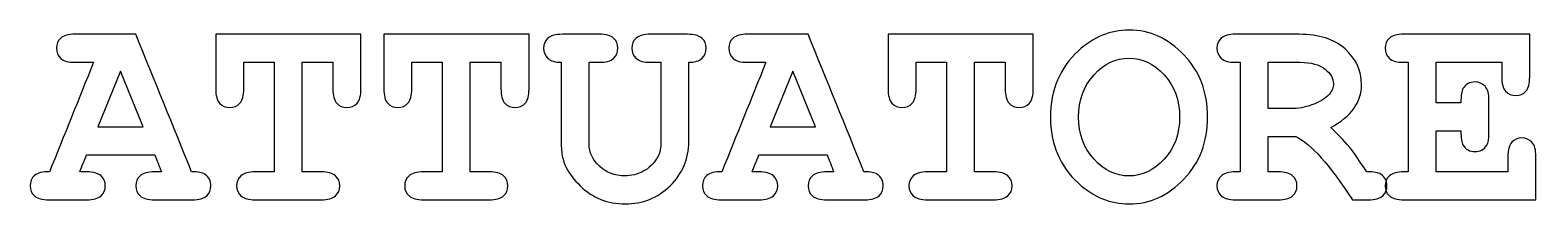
# Model space of a CAD drawing. Header units: millimetres. Extents: x 20 to 629, y 4 to 485.
# Drawn here: x 396.81 to 442.23, y 171.88 to 177.13 of the extents above; entities that cross this region are included whole.
import ezdxf

# ---------------------------------------------------------------- set-up
doc = ezdxf.new("R2010")
doc.units = ezdxf.units.MM
doc.header["$MEASUREMENT"] = 0
doc.layers.add('incisione', color=6, linetype='Continuous', true_color=0xff00ff)

msp = doc.modelspace()

# ---------------------------------------------------------------- linework, layer by layer
at = {"layer": 'incisione'}
for points in [[(400.218, 174.207), (399.537, 175.882), (398.852, 174.207)], [(420.498, 174.207), (419.818, 175.882), (419.133, 174.207)]]:
    msp.add_lwpolyline(points, close=True, dxfattribs=at)
for points, knots in [([(400.568, 173.361), (399.884, 173.361), (399.199, 173.361), (398.514, 173.361), (398.445, 173.189), (398.377, 173.018), (398.308, 172.846), (398.377, 172.846), (398.445, 172.846), (398.514, 172.846), (398.718, 172.846), (398.863, 172.807), (398.949, 172.728), (399.036, 172.65), (399.079, 172.547), (399.079, 172.421), (399.079, 172.297), (399.036, 172.196), (398.949, 172.118), (398.863, 172.039), (398.718, 172), (398.514, 172), (398.134, 172), (397.755, 172), (397.375, 172), (397.172, 172), (397.027, 172.039), (396.94, 172.118), (396.854, 172.196), (396.81, 172.298), (396.81, 172.425), (396.81, 172.551), (396.856, 172.655), (396.946, 172.734), (397.037, 172.814), (397.187, 172.851), (397.396, 172.846), (397.839, 173.949), (398.282, 175.051), (398.724, 176.154), (398.54, 176.154), (398.356, 176.154), (398.172, 176.154), (397.968, 176.154), (397.823, 176.193), (397.736, 176.272), (397.65, 176.35), (397.606, 176.453), (397.606, 176.579), (397.606, 176.706), (397.65, 176.808), (397.736, 176.887), (397.823, 176.965), (397.968, 177.004), (398.172, 177.004), (398.781, 177.003), (399.39, 177.001), (399.999, 177), (400.56, 175.615), (401.121, 174.23), (401.682, 172.846), (401.88, 172.846), (402.011, 172.824), (402.074, 172.78), (402.201, 172.689), (402.264, 172.569), (402.264, 172.421), (402.264, 172.297), (402.221, 172.196), (402.136, 172.118), (402.051, 172.039), (401.906, 172), (401.703, 172), (401.323, 172), (400.944, 172), (400.564, 172), (400.361, 172), (400.216, 172.039), (400.129, 172.118), (400.042, 172.196), (399.999, 172.298), (399.999, 172.425), (399.999, 172.549), (400.042, 172.65), (400.129, 172.728), (400.216, 172.807), (400.361, 172.846), (400.564, 172.846), (400.633, 172.846), (400.702, 172.846), (400.771, 172.846), (400.703, 173.018), (400.636, 173.189), (400.568, 173.361)], [0, 0, 0, 0, 1, 1, 1, 2, 2, 2, 3, 3, 3, 4, 4, 4, 5, 5, 5, 6, 6, 6, 7, 7, 7, 8, 8, 8, 9, 9, 9, 10, 10, 10, 11, 11, 11, 12, 12, 12, 13, 13, 13, 14, 14, 14, 15, 15, 15, 16, 16, 16, 17, 17, 17, 18, 18, 18, 19, 19, 19, 20, 20, 20, 21, 21, 21, 22, 22, 22, 23, 23, 23, 24, 24, 24, 25, 25, 25, 26, 26, 26, 27, 27, 27, 28, 28, 28, 29, 29, 29, 30, 30, 30, 31, 31, 31, 31]), ([(405.016, 176.154), (405.016, 175.051), (405.016, 173.949), (405.016, 172.846), (405.205, 172.846), (405.395, 172.846), (405.585, 172.846), (405.789, 172.846), (405.934, 172.807), (406.02, 172.728), (406.107, 172.65), (406.15, 172.547), (406.15, 172.421), (406.15, 172.297), (406.107, 172.196), (406.02, 172.118), (405.934, 172.039), (405.789, 172), (405.585, 172), (404.925, 172), (404.265, 172), (403.605, 172), (403.401, 172), (403.256, 172.039), (403.17, 172.118), (403.083, 172.196), (403.04, 172.298), (403.04, 172.425), (403.04, 172.549), (403.083, 172.65), (403.17, 172.728), (403.256, 172.807), (403.401, 172.846), (403.605, 172.846), (403.793, 172.846), (403.982, 172.846), (404.17, 172.846), (404.17, 173.949), (404.17, 175.051), (404.17, 176.154), (403.865, 176.154), (403.559, 176.154), (403.254, 176.154), (403.254, 175.888), (403.254, 175.621), (403.254, 175.354), (403.254, 175.15), (403.215, 175.005), (403.137, 174.919), (403.058, 174.832), (402.956, 174.789), (402.829, 174.789), (402.705, 174.789), (402.604, 174.832), (402.526, 174.919), (402.448, 175.005), (402.408, 175.15), (402.408, 175.354), (402.408, 175.904), (402.408, 176.454), (402.408, 177.004), (403.869, 177.003), (405.329, 177.001), (406.79, 177), (406.79, 176.451), (406.79, 175.903), (406.79, 175.354), (406.79, 175.15), (406.75, 175.005), (406.672, 174.919), (406.594, 174.832), (406.491, 174.789), (406.365, 174.789), (406.241, 174.789), (406.14, 174.832), (406.061, 174.919), (405.983, 175.005), (405.944, 175.15), (405.944, 175.354), (405.944, 175.621), (405.944, 175.888), (405.944, 176.154), (405.634, 176.154), (405.325, 176.154), (405.016, 176.154)], [0, 0, 0, 0, 1, 1, 1, 2, 2, 2, 3, 3, 3, 4, 4, 4, 5, 5, 5, 6, 6, 6, 7, 7, 7, 8, 8, 8, 9, 9, 9, 10, 10, 10, 11, 11, 11, 12, 12, 12, 13, 13, 13, 14, 14, 14, 15, 15, 15, 16, 16, 16, 17, 17, 17, 18, 18, 18, 19, 19, 19, 20, 20, 20, 21, 21, 21, 22, 22, 22, 23, 23, 23, 24, 24, 24, 25, 25, 25, 26, 26, 26, 27, 27, 27, 28, 28, 28, 28]), ([(410.086, 176.154), (410.086, 175.051), (410.086, 173.949), (410.086, 172.846), (410.276, 172.846), (410.465, 172.846), (410.655, 172.846), (410.859, 172.846), (411.004, 172.807), (411.09, 172.728), (411.177, 172.65), (411.22, 172.547), (411.22, 172.421), (411.22, 172.297), (411.177, 172.196), (411.09, 172.118), (411.004, 172.039), (410.859, 172), (410.655, 172), (409.995, 172), (409.335, 172), (408.675, 172), (408.471, 172), (408.326, 172.039), (408.24, 172.118), (408.153, 172.196), (408.11, 172.298), (408.11, 172.425), (408.11, 172.549), (408.153, 172.65), (408.24, 172.728), (408.326, 172.807), (408.471, 172.846), (408.675, 172.846), (408.863, 172.846), (409.052, 172.846), (409.24, 172.846), (409.24, 173.949), (409.24, 175.051), (409.24, 176.154), (408.935, 176.154), (408.63, 176.154), (408.324, 176.154), (408.324, 175.888), (408.324, 175.621), (408.324, 175.354), (408.324, 175.15), (408.285, 175.005), (408.207, 174.919), (408.128, 174.832), (408.026, 174.789), (407.899, 174.789), (407.776, 174.789), (407.675, 174.832), (407.596, 174.919), (407.518, 175.005), (407.479, 175.15), (407.479, 175.354), (407.479, 175.904), (407.479, 176.454), (407.479, 177.004), (408.939, 177.003), (410.399, 177.001), (411.86, 177), (411.86, 176.451), (411.86, 175.903), (411.86, 175.354), (411.86, 175.15), (411.821, 175.005), (411.742, 174.919), (411.664, 174.832), (411.561, 174.789), (411.435, 174.789), (411.311, 174.789), (411.21, 174.832), (411.132, 174.919), (411.053, 175.005), (411.014, 175.15), (411.014, 175.354), (411.014, 175.621), (411.014, 175.888), (411.014, 176.154), (410.705, 176.154), (410.395, 176.154), (410.086, 176.154)], [0, 0, 0, 0, 1, 1, 1, 2, 2, 2, 3, 3, 3, 4, 4, 4, 5, 5, 5, 6, 6, 6, 7, 7, 7, 8, 8, 8, 9, 9, 9, 10, 10, 10, 11, 11, 11, 12, 12, 12, 13, 13, 13, 14, 14, 14, 15, 15, 15, 16, 16, 16, 17, 17, 17, 18, 18, 18, 19, 19, 19, 20, 20, 20, 21, 21, 21, 22, 22, 22, 23, 23, 23, 24, 24, 24, 25, 25, 25, 26, 26, 26, 27, 27, 27, 28, 28, 28, 28]), ([(416.678, 176.154), (416.678, 175.355), (416.678, 174.556), (416.678, 173.757), (416.678, 173.235), (416.491, 172.791), (416.115, 172.425), (415.74, 172.059), (415.288, 171.876), (414.76, 171.876), (414.499, 171.876), (414.253, 171.922), (414.024, 172.014), (413.794, 172.107), (413.588, 172.242), (413.405, 172.421), (413.222, 172.6), (413.079, 172.786), (412.978, 172.98), (412.876, 173.174), (412.825, 173.433), (412.825, 173.757), (412.825, 174.556), (412.825, 175.355), (412.825, 176.154), (412.646, 176.154), (412.514, 176.194), (412.429, 176.274), (412.344, 176.354), (412.301, 176.455), (412.301, 176.579), (412.301, 176.706), (412.344, 176.807), (412.429, 176.884), (412.514, 176.961), (412.66, 177), (412.866, 177), (413.236, 177.001), (413.606, 177.003), (413.976, 177.004), (414.18, 177.004), (414.325, 176.965), (414.411, 176.887), (414.498, 176.808), (414.541, 176.706), (414.541, 176.579), (414.541, 176.453), (414.498, 176.35), (414.411, 176.272), (414.325, 176.193), (414.18, 176.154), (413.976, 176.154), (413.874, 176.154), (413.773, 176.154), (413.671, 176.154), (413.671, 175.331), (413.671, 174.507), (413.671, 173.683), (413.671, 173.43), (413.776, 173.207), (413.986, 173.013), (414.197, 172.819), (414.45, 172.722), (414.748, 172.722), (414.946, 172.722), (415.131, 172.769), (415.304, 172.862), (415.478, 172.956), (415.619, 173.092), (415.729, 173.271), (415.798, 173.383), (415.833, 173.521), (415.833, 173.683), (415.833, 174.507), (415.833, 175.331), (415.833, 176.154), (415.731, 176.154), (415.629, 176.154), (415.527, 176.154), (415.324, 176.154), (415.179, 176.193), (415.092, 176.272), (415.005, 176.35), (414.962, 176.453), (414.962, 176.579), (414.962, 176.706), (415.005, 176.808), (415.092, 176.887), (415.179, 176.965), (415.324, 177.004), (415.527, 177.004), (415.897, 177.003), (416.267, 177.001), (416.637, 177), (416.84, 177), (416.986, 176.961), (417.072, 176.884), (417.159, 176.807), (417.202, 176.706), (417.202, 176.579), (417.202, 176.455), (417.16, 176.354), (417.074, 176.274), (416.989, 176.194), (416.857, 176.154), (416.678, 176.154)], [0, 0, 0, 0, 1, 1, 1, 2, 2, 2, 3, 3, 3, 4, 4, 4, 5, 5, 5, 6, 6, 6, 7, 7, 7, 8, 8, 8, 9, 9, 9, 10, 10, 10, 11, 11, 11, 12, 12, 12, 13, 13, 13, 14, 14, 14, 15, 15, 15, 16, 16, 16, 17, 17, 17, 18, 18, 18, 19, 19, 19, 20, 20, 20, 21, 21, 21, 22, 22, 22, 23, 23, 23, 24, 24, 24, 25, 25, 25, 26, 26, 26, 27, 27, 27, 28, 28, 28, 29, 29, 29, 30, 30, 30, 31, 31, 31, 32, 32, 32, 33, 33, 33, 34, 34, 34, 35, 35, 35, 35]), ([(420.849, 173.361), (420.164, 173.361), (419.479, 173.361), (418.795, 173.361), (418.726, 173.189), (418.657, 173.018), (418.588, 172.846), (418.657, 172.846), (418.726, 172.846), (418.795, 172.846), (418.998, 172.846), (419.143, 172.807), (419.23, 172.728), (419.316, 172.65), (419.36, 172.547), (419.36, 172.421), (419.36, 172.297), (419.316, 172.196), (419.23, 172.118), (419.143, 172.039), (418.998, 172), (418.795, 172), (418.415, 172), (418.035, 172), (417.656, 172), (417.452, 172), (417.307, 172.039), (417.221, 172.118), (417.134, 172.196), (417.091, 172.298), (417.091, 172.425), (417.091, 172.551), (417.136, 172.655), (417.227, 172.734), (417.318, 172.814), (417.468, 172.851), (417.677, 172.846), (418.119, 173.949), (418.562, 175.051), (419.005, 176.154), (418.821, 176.154), (418.636, 176.154), (418.452, 176.154), (418.249, 176.154), (418.104, 176.193), (418.017, 176.272), (417.93, 176.35), (417.887, 176.453), (417.887, 176.579), (417.887, 176.706), (417.93, 176.808), (418.017, 176.887), (418.104, 176.965), (418.249, 177.004), (418.452, 177.004), (419.061, 177.003), (419.671, 177.001), (420.28, 177), (420.841, 175.615), (421.402, 174.23), (421.963, 172.846), (422.161, 172.846), (422.292, 172.824), (422.355, 172.78), (422.481, 172.689), (422.545, 172.569), (422.545, 172.421), (422.545, 172.297), (422.502, 172.196), (422.417, 172.118), (422.331, 172.039), (422.187, 172), (421.983, 172), (421.604, 172), (421.224, 172), (420.845, 172), (420.641, 172), (420.496, 172.039), (420.41, 172.118), (420.323, 172.196), (420.28, 172.298), (420.28, 172.425), (420.28, 172.549), (420.323, 172.65), (420.41, 172.728), (420.496, 172.807), (420.641, 172.846), (420.845, 172.846), (420.914, 172.846), (420.982, 172.846), (421.051, 172.846), (420.984, 173.018), (420.916, 173.189), (420.849, 173.361)], [0, 0, 0, 0, 1, 1, 1, 2, 2, 2, 3, 3, 3, 4, 4, 4, 5, 5, 5, 6, 6, 6, 7, 7, 7, 8, 8, 8, 9, 9, 9, 10, 10, 10, 11, 11, 11, 12, 12, 12, 13, 13, 13, 14, 14, 14, 15, 15, 15, 16, 16, 16, 17, 17, 17, 18, 18, 18, 19, 19, 19, 20, 20, 20, 21, 21, 21, 22, 22, 22, 23, 23, 23, 24, 24, 24, 25, 25, 25, 26, 26, 26, 27, 27, 27, 28, 28, 28, 29, 29, 29, 30, 30, 30, 31, 31, 31, 31]), ([(425.296, 176.154), (425.296, 175.051), (425.296, 173.949), (425.296, 172.846), (425.486, 172.846), (425.676, 172.846), (425.866, 172.846), (426.069, 172.846), (426.214, 172.807), (426.301, 172.728), (426.387, 172.65), (426.431, 172.547), (426.431, 172.421), (426.431, 172.297), (426.387, 172.196), (426.301, 172.118), (426.214, 172.039), (426.069, 172), (425.866, 172), (425.205, 172), (424.545, 172), (423.885, 172), (423.682, 172), (423.537, 172.039), (423.45, 172.118), (423.363, 172.196), (423.32, 172.298), (423.32, 172.425), (423.32, 172.549), (423.363, 172.65), (423.45, 172.728), (423.537, 172.807), (423.682, 172.846), (423.885, 172.846), (424.074, 172.846), (424.262, 172.846), (424.45, 172.846), (424.45, 173.949), (424.45, 175.051), (424.45, 176.154), (424.145, 176.154), (423.84, 176.154), (423.535, 176.154), (423.535, 175.888), (423.535, 175.621), (423.535, 175.354), (423.535, 175.15), (423.495, 175.005), (423.417, 174.919), (423.339, 174.832), (423.236, 174.789), (423.11, 174.789), (422.986, 174.789), (422.885, 174.832), (422.807, 174.919), (422.728, 175.005), (422.689, 175.15), (422.689, 175.354), (422.689, 175.904), (422.689, 176.454), (422.689, 177.004), (424.149, 177.003), (425.61, 177.001), (427.07, 177), (427.07, 176.451), (427.07, 175.903), (427.07, 175.354), (427.07, 175.15), (427.031, 175.005), (426.953, 174.919), (426.874, 174.832), (426.772, 174.789), (426.645, 174.789), (426.521, 174.789), (426.42, 174.832), (426.342, 174.919), (426.264, 175.005), (426.224, 175.15), (426.224, 175.354), (426.224, 175.621), (426.224, 175.888), (426.224, 176.154), (425.915, 176.154), (425.606, 176.154), (425.296, 176.154)], [0, 0, 0, 0, 1, 1, 1, 2, 2, 2, 3, 3, 3, 4, 4, 4, 5, 5, 5, 6, 6, 6, 7, 7, 7, 8, 8, 8, 9, 9, 9, 10, 10, 10, 11, 11, 11, 12, 12, 12, 13, 13, 13, 14, 14, 14, 15, 15, 15, 16, 16, 16, 17, 17, 17, 18, 18, 18, 19, 19, 19, 20, 20, 20, 21, 21, 21, 22, 22, 22, 23, 23, 23, 24, 24, 24, 25, 25, 25, 26, 26, 26, 27, 27, 27, 28, 28, 28, 28]), ([(432.33, 174.5), (432.33, 173.749), (432.091, 173.124), (431.614, 172.625), (431.137, 172.126), (430.585, 171.876), (429.958, 171.876), (429.394, 171.876), (428.885, 172.084), (428.432, 172.499), (427.87, 173.013), (427.59, 173.68), (427.59, 174.5), (427.59, 175.32), (427.87, 175.988), (428.432, 176.505), (428.885, 176.92), (429.394, 177.128), (429.958, 177.128), (430.585, 177.128), (431.137, 176.878), (431.614, 176.379), (432.091, 175.88), (432.33, 175.254), (432.33, 174.5)], [0, 0, 0, 0, 1, 1, 1, 2, 2, 2, 3, 3, 3, 4, 4, 4, 5, 5, 5, 6, 6, 6, 7, 7, 7, 8, 8, 8, 8]), ([(434.153, 173.91), (434.153, 173.555), (434.153, 173.2), (434.153, 172.846), (434.255, 172.846), (434.357, 172.846), (434.459, 172.846), (434.662, 172.846), (434.807, 172.807), (434.894, 172.728), (434.981, 172.65), (435.024, 172.547), (435.024, 172.421), (435.024, 172.297), (434.981, 172.196), (434.894, 172.118), (434.807, 172.039), (434.662, 172), (434.459, 172), (434.031, 172), (433.603, 172), (433.176, 172), (432.972, 172), (432.827, 172.039), (432.741, 172.118), (432.654, 172.196), (432.611, 172.298), (432.611, 172.425), (432.611, 172.549), (432.655, 172.65), (432.743, 172.728), (432.831, 172.807), (432.975, 172.846), (433.176, 172.846), (433.22, 172.846), (433.264, 172.846), (433.308, 172.846), (433.308, 173.949), (433.308, 175.051), (433.308, 176.154), (433.264, 176.154), (433.22, 176.154), (433.176, 176.154), (432.972, 176.154), (432.827, 176.193), (432.741, 176.272), (432.654, 176.35), (432.611, 176.453), (432.611, 176.579), (432.611, 176.706), (432.654, 176.808), (432.741, 176.887), (432.827, 176.965), (432.972, 177.004), (433.176, 177.004), (433.814, 177.003), (434.452, 177.001), (435.09, 177), (435.687, 177), (436.149, 176.852), (436.478, 176.557), (436.807, 176.261), (436.971, 175.901), (436.971, 175.478), (436.971, 175.214), (436.894, 174.974), (436.74, 174.758), (436.586, 174.542), (436.354, 174.35), (436.043, 174.182), (436.222, 174.026), (436.413, 173.825), (436.616, 173.58), (436.743, 173.423), (436.913, 173.178), (437.128, 172.846), (437.342, 172.846), (437.484, 172.824), (437.553, 172.78), (437.677, 172.694), (437.738, 172.575), (437.738, 172.421), (437.738, 172.297), (437.696, 172.196), (437.611, 172.118), (437.525, 172.039), (437.381, 172), (437.177, 172), (437.017, 172), (436.856, 172), (436.695, 172), (436.01, 173.059), (435.442, 173.696), (434.991, 173.91), (434.712, 173.91), (434.433, 173.91), (434.153, 173.91)], [0, 0, 0, 0, 1, 1, 1, 2, 2, 2, 3, 3, 3, 4, 4, 4, 5, 5, 5, 6, 6, 6, 7, 7, 7, 8, 8, 8, 9, 9, 9, 10, 10, 10, 11, 11, 11, 12, 12, 12, 13, 13, 13, 14, 14, 14, 15, 15, 15, 16, 16, 16, 17, 17, 17, 18, 18, 18, 19, 19, 19, 20, 20, 20, 21, 21, 21, 22, 22, 22, 23, 23, 23, 24, 24, 24, 25, 25, 25, 26, 26, 26, 27, 27, 27, 28, 28, 28, 29, 29, 29, 30, 30, 30, 31, 31, 31, 32, 32, 32, 32]), ([(439.228, 174.087), (439.228, 173.674), (439.228, 173.26), (439.228, 172.846), (439.947, 172.846), (440.666, 172.846), (441.385, 172.846), (441.385, 172.998), (441.385, 173.151), (441.385, 173.304), (441.385, 173.507), (441.425, 173.652), (441.503, 173.739), (441.581, 173.825), (441.684, 173.869), (441.81, 173.869), (441.934, 173.869), (442.035, 173.825), (442.113, 173.739), (442.192, 173.652), (442.231, 173.507), (442.231, 173.304), (442.231, 172.869), (442.231, 172.435), (442.231, 172), (440.904, 172), (439.577, 172), (438.25, 172), (438.046, 172), (437.901, 172.039), (437.815, 172.118), (437.728, 172.196), (437.685, 172.298), (437.685, 172.425), (437.685, 172.549), (437.729, 172.65), (437.817, 172.728), (437.905, 172.807), (438.049, 172.846), (438.25, 172.846), (438.294, 172.846), (438.338, 172.846), (438.382, 172.846), (438.382, 173.949), (438.382, 175.051), (438.382, 176.154), (438.338, 176.154), (438.294, 176.154), (438.25, 176.154), (438.046, 176.154), (437.901, 176.193), (437.815, 176.272), (437.728, 176.35), (437.685, 176.453), (437.685, 176.579), (437.685, 176.706), (437.728, 176.808), (437.815, 176.887), (437.901, 176.965), (438.046, 177.004), (438.25, 177.004), (439.515, 177.003), (440.78, 177.001), (442.045, 177), (442.045, 176.571), (442.045, 176.142), (442.045, 175.713), (442.045, 175.512), (442.007, 175.368), (441.93, 175.282), (441.853, 175.195), (441.751, 175.152), (441.625, 175.152), (441.498, 175.152), (441.396, 175.194), (441.317, 175.28), (441.239, 175.365), (441.2, 175.509), (441.2, 175.713), (441.2, 175.86), (441.2, 176.007), (441.2, 176.154), (440.542, 176.154), (439.885, 176.154), (439.228, 176.154), (439.228, 175.747), (439.228, 175.34), (439.228, 174.933), (439.475, 174.933), (439.723, 174.933), (439.97, 174.933), (439.97, 175.153), (439.991, 175.295), (440.032, 175.358), (440.117, 175.493), (440.238, 175.56), (440.395, 175.56), (440.519, 175.56), (440.62, 175.517), (440.698, 175.43), (440.777, 175.344), (440.816, 175.199), (440.816, 174.995), (440.816, 174.671), (440.816, 174.346), (440.816, 174.021), (440.816, 173.837), (440.794, 173.713), (440.75, 173.65), (440.662, 173.521), (440.544, 173.456), (440.395, 173.456), (440.238, 173.456), (440.117, 173.524), (440.032, 173.658), (439.991, 173.722), (439.97, 173.865), (439.97, 174.087), (439.723, 174.087), (439.475, 174.087), (439.228, 174.087)], [0, 0, 0, 0, 1, 1, 1, 2, 2, 2, 3, 3, 3, 4, 4, 4, 5, 5, 5, 6, 6, 6, 7, 7, 7, 8, 8, 8, 9, 9, 9, 10, 10, 10, 11, 11, 11, 12, 12, 12, 13, 13, 13, 14, 14, 14, 15, 15, 15, 16, 16, 16, 17, 17, 17, 18, 18, 18, 19, 19, 19, 20, 20, 20, 21, 21, 21, 22, 22, 22, 23, 23, 23, 24, 24, 24, 25, 25, 25, 26, 26, 26, 27, 27, 27, 28, 28, 28, 29, 29, 29, 30, 30, 30, 31, 31, 31, 32, 32, 32, 33, 33, 33, 34, 34, 34, 35, 35, 35, 36, 36, 36, 37, 37, 37, 38, 38, 38, 39, 39, 39, 40, 40, 40, 40]), ([(431.484, 174.5), (431.484, 175.014), (431.329, 175.44), (431.018, 175.777), (430.707, 176.114), (430.354, 176.282), (429.958, 176.282), (429.565, 176.282), (429.213, 176.113), (428.902, 175.775), (428.591, 175.436), (428.436, 175.012), (428.436, 174.5), (428.436, 173.988), (428.591, 173.564), (428.902, 173.227), (429.213, 172.89), (429.565, 172.722), (429.958, 172.722), (430.354, 172.722), (430.707, 172.89), (431.018, 173.225), (431.329, 173.561), (431.484, 173.986), (431.484, 174.5)], [0, 0, 0, 0, 1, 1, 1, 2, 2, 2, 3, 3, 3, 4, 4, 4, 5, 5, 5, 6, 6, 6, 7, 7, 7, 8, 8, 8, 8]), ([(434.153, 174.756), (434.373, 174.756), (434.594, 174.756), (434.814, 174.756), (435.058, 174.756), (435.277, 174.793), (435.469, 174.867), (435.728, 174.966), (435.902, 175.071), (435.991, 175.181), (436.081, 175.291), (436.125, 175.399), (436.125, 175.507), (436.125, 175.666), (436.04, 175.814), (435.87, 175.95), (435.699, 176.086), (435.45, 176.154), (435.123, 176.154), (434.8, 176.154), (434.477, 176.154), (434.153, 176.154), (434.153, 175.688), (434.153, 175.222), (434.153, 174.756)], [0, 0, 0, 0, 1, 1, 1, 2, 2, 2, 3, 3, 3, 4, 4, 4, 5, 5, 5, 6, 6, 6, 7, 7, 7, 8, 8, 8, 8])]:
    msp.add_open_spline(points, degree=3, knots=knots, dxfattribs=at)

doc.saveas('drawing.dxf')
